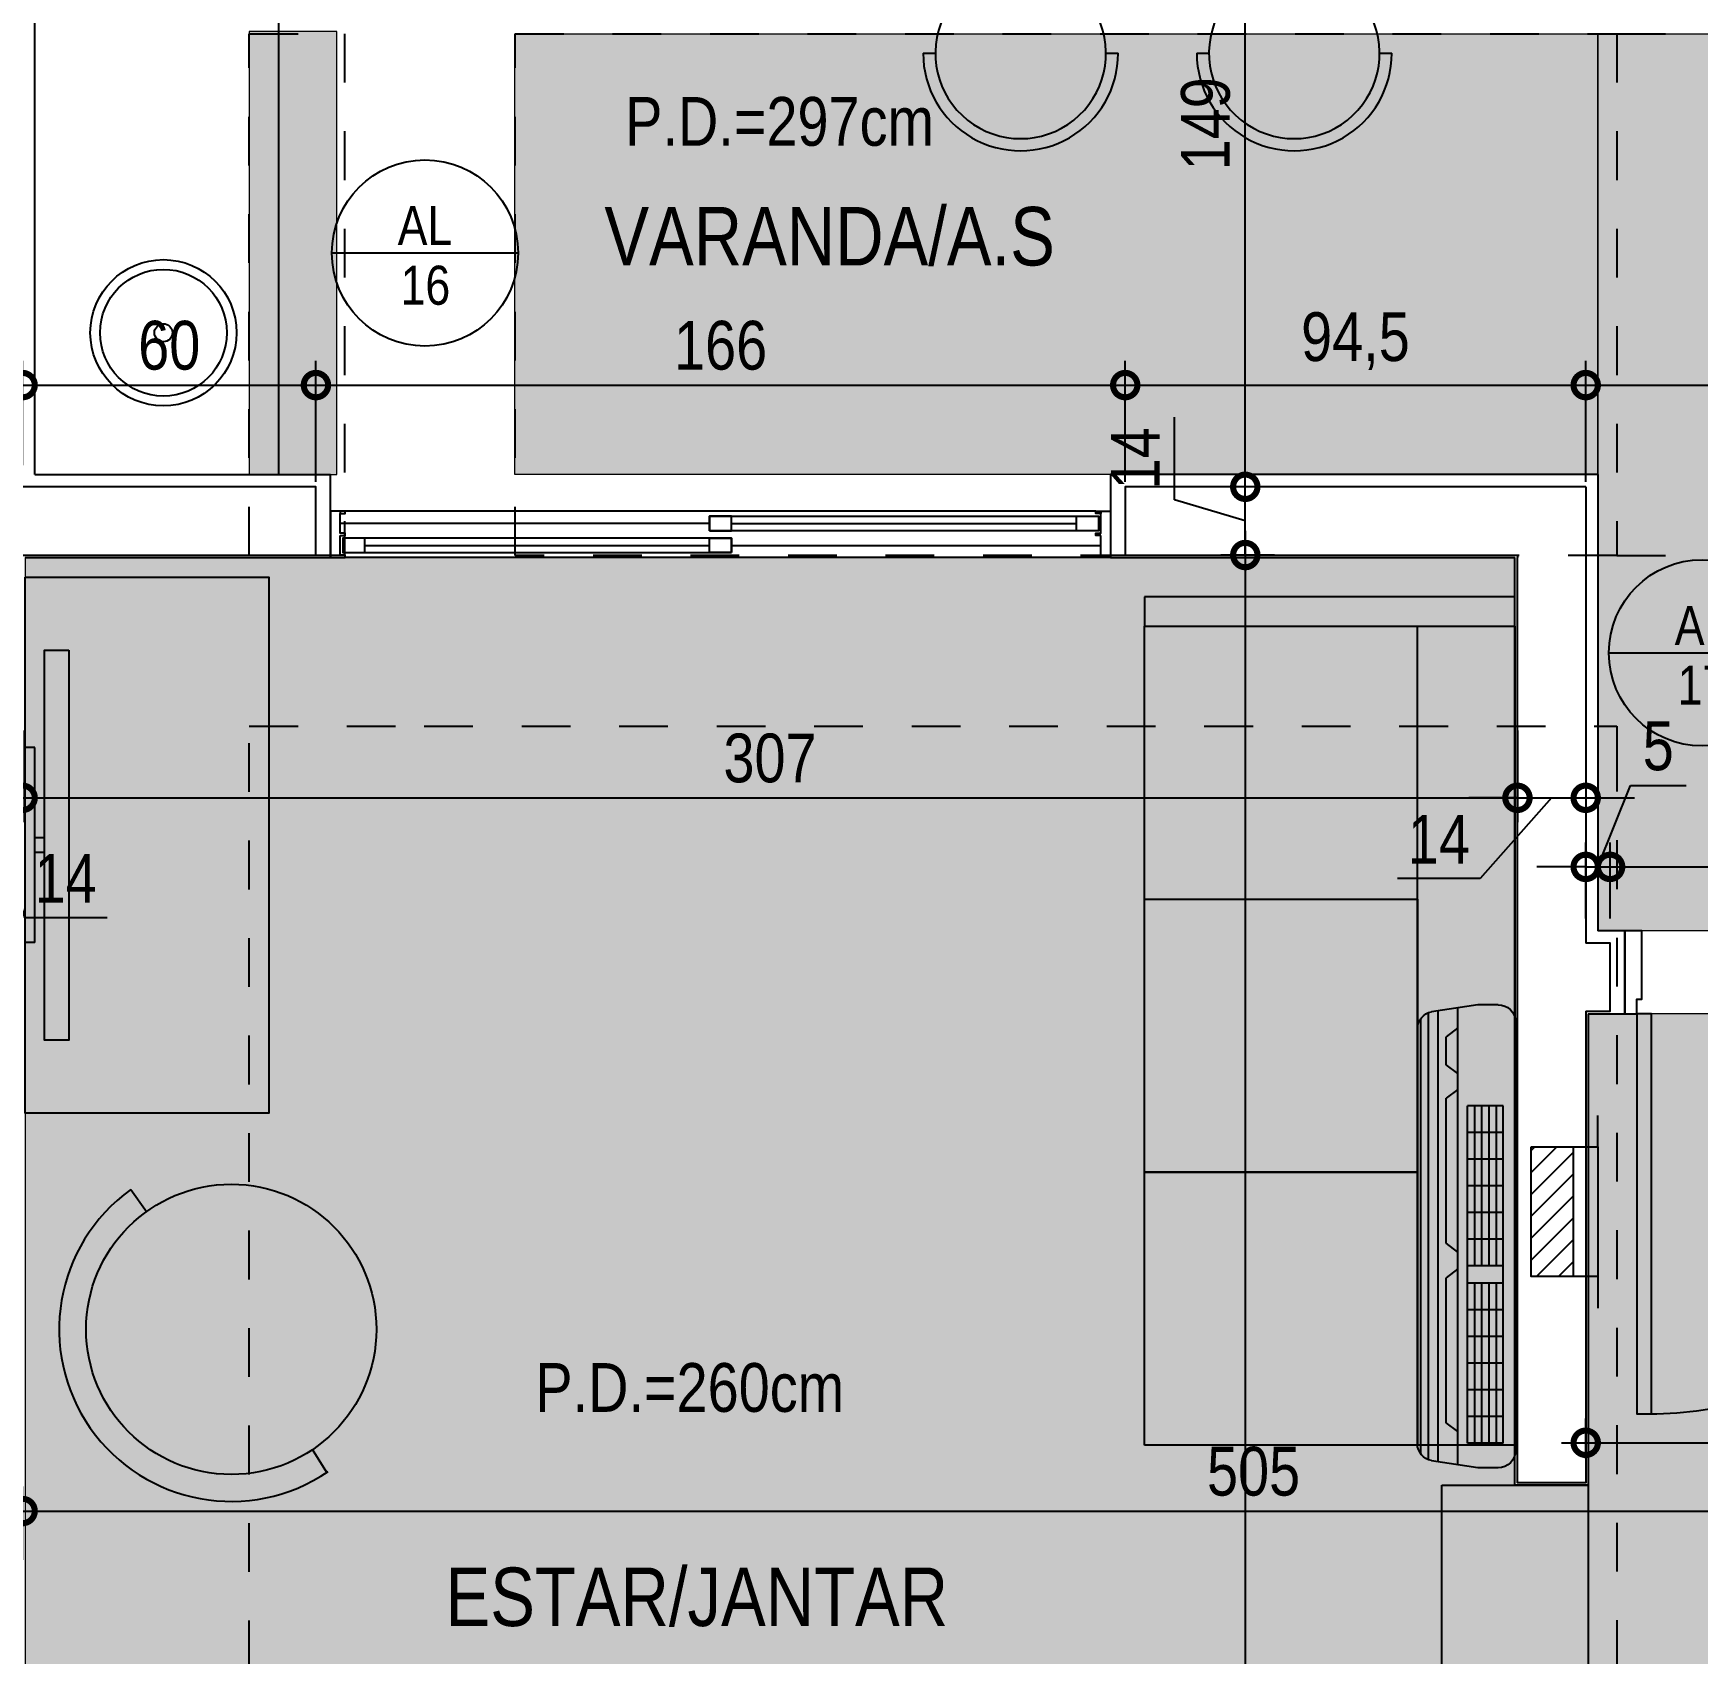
# Model space of a CAD drawing. Header units: metres. Extents: x -41 to 570, y -54 to 184.
# Drawn here: x -30.728 to -27.314, y -1.023 to 2.301 of the extents above; entities that cross this region are included whole.
import ezdxf
from ezdxf.enums import TextEntityAlignment as Align

# ---------------------------------------------------------------- set-up
doc = ezdxf.new("R2010")
doc.units = ezdxf.units.M
doc.linetypes.add('DASHEDX2', pattern=[1.5, 1, -0.5])
doc.linetypes.add('PUC$0$DASHEDX2', pattern=[1.5, 1, -0.5])
for name, color, linetype in [('1', 232, 'DASHEDX2'), ('ARQ-DIM', 2, 'Continuous'), ('ARQ-SIM', 1, 'Continuous'), ('ARQ-TXT', 2, 'Continuous'), ('PUC$0$06-GGBSTELAP-TIPO-BLA$0$GG-TE0001', 1, 'Continuous'), ('PUC$0$06-GGBSTELAP-TIPO-BLA$0$GG-TE0003', 7, 'Continuous'), ('PUC$0$ARQ-ALV ACAB', 4, 'Continuous'), ('PUC$0$ARQ-ALV OSSO', 5, 'Continuous'), ('PUC$0$ARQ-AUX1 @ 1', 1, 'Continuous'), ('PUC$0$ARQ-CAX @ 1', 1, 'Continuous'), ('PUC$0$ARQ-ENCH', 1, 'Continuous'), ('PUC$0$ARQ-HID', 7, 'Continuous'), ('PUC$0$ARQ-MOB', 7, 'Continuous'), ('PUC$0$ARQ-MOB @ 1', 7, 'Continuous'), ('PUC$0$ARQ-PRJ', 7, 'PUC$0$DASHEDX2'), ('PUC$0$MAUROAMARELO', 162, 'Continuous')]:
    doc.layers.add(name, color=color, linetype=linetype)
doc.layers.add('PUC$0$ARQ-FORRO', color=9, linetype='Continuous', lineweight=5)
doc.styles.add('Adesa', font='ARIALN.TTF')
doc.dimstyles.new('ADESA 1-0050', dxfattribs={"dimtxt": 0.1, "dimasz": 0.1, "dimexe": 0.05, "dimexo": 0.05, "dimgap": 0.03, "dimtad": 1, "dimdec": 1, "dimlfac": 100, "dimzin": 12, "dimtxsty": 'Adesa', "dimblk": 'DOTSMALL', "dimcen": 1, "dimdle": 0.05, "dimclrd": 1, "dimclre": 1, "dimclrt": 256, "dimazin": 3, "dimtm": 1e-09, "dimtfac": 1, "dimtdec": 1, "dimtmove": 1, "dimatfit": 0, "dimldrblk": 'DOTSMALL', "dimfxl": 0.8, "dimtvp": 2, "dimtolj": 1, "dimtzin": 0, "dimarcsym": 0})

# ---------------------------------------------------------------- blocks, each defined once
blk = doc.blocks.new('*U3362')
for points in [[(0, 0), (0, 0.8204), (-0.03, 0.8204), (-0.03, 0)], [(0.025, 0), (0, 0), (0, -0.03), (-0.01, -0.03), (-0.01, -0.17), (0.025, -0.17), (0.025, 0)], [(-0.845, 0), (-0.82, 0), (-0.82, -0.03), (-0.81, -0.03), (-0.81, -0.17), (-0.845, -0.17), (-0.845, 0)]]:
    blk.add_lwpolyline(points, close=True)
at = {"layer": 'PUC$0$ARQ-PRJ'}
blk.add_arc((-0.0237, 0.0242), 0.7967, 88.2987, 181.7401, dxfattribs=at)
blk = doc.blocks.new('*U3379')
at = {"color": 0, "linetype": 'ByBlock', "ltscale": 0.5}
for points in [[(0.02, -0.045), (0.03, -0.045), (0.03, -0.05), (0.02, -0.05), (0.02, -0.09), (0.03, -0.09), (0.03, -0.095), (0.02, -0.095), (0.02, -0.09), (0.03, -0.09), (0.03, -0.095), (0, -0.095), (0, 0), (0.03, 0), (0.03, -0.005), (0.02, -0.005), (0.02, -0.045)], [(1.58, -0.045), (1.57, -0.045), (1.57, -0.05), (1.58, -0.05), (1.58, -0.09), (1.57, -0.09), (1.57, -0.095), (1.58, -0.095), (1.58, -0.09), (1.57, -0.09), (1.57, -0.095), (1.6, -0.095), (1.6, 0), (1.57, 0), (1.57, -0.005), (1.58, -0.005), (1.58, -0.045)], [(0.025, -0.01), (0.07, -0.01), (0.07, -0.04), (0.025, -0.04)], [(0.8225, -0.01), (0.7775, -0.01), (0.7775, -0.04), (0.8225, -0.04)], [(0.7775, -0.055), (0.8225, -0.055), (0.8225, -0.085), (0.7775, -0.085)], [(1.575, -0.055), (1.53, -0.055), (1.53, -0.085), (1.575, -0.085)]]:
    blk.add_lwpolyline(points, close=True, dxfattribs=at)
at = {"color": 8, "linetype": 'ByBlock', "ltscale": 0.5}
for points in [[(1.57, 0), (0.03, 0)], [(0.8225, -0.025), (1.58, -0.025)], [(0.7775, -0.07), (0.02, -0.07)], [(1.57, -0.095), (0.03, -0.095)]]:
    blk.add_lwpolyline(points, dxfattribs=at)
at = {"color": 7, "linetype": 'ByBlock', "ltscale": 0.5}
for points in [[(0.8225, -0.01), (0.8225, -0.04), (0.025, -0.04), (0.025, -0.01)], [(0.7775, -0.055), (0.7775, -0.085), (1.575, -0.085), (1.575, -0.055)]]:
    blk.add_lwpolyline(points, close=True, dxfattribs=at)
for points in [[(0.07, -0.025), (0.7775, -0.025)], [(0.8225, -0.07), (1.53, -0.07)]]:
    blk.add_lwpolyline(points, dxfattribs=at)
blk = doc.blocks.new('PUC$0$planta tipo 5 puc')
at = {"layer": 'PUC$0$ARQ-ALV ACAB', "elevation": 0}
for points in [[(-30.8167, 1.975), (-30.8167, 2.8346), (-30.8167, 2.8346), (-30.8167, 3.0245), (-30.4167, 3.0243), (-30.4167, 2.7547), (-30.2132, 2.7548), (-30.2132, 2.5748), (-30.3267, 2.5748)], [(-30.8167, 1.396), (-30.8167, 1.975)], [(-30.8167, 1.975), (-30.8167, 1.975)], [(-34.0229, 1.3958), (-34.0229, 0.46)], [(-34.0229, 1.3958), (-33.0234, 1.3958), (-33.0234, 1.2258), (-33.8529, 1.2258), (-33.8529, 1.2258)], [(-30.8167, 1.396), (-31.4234, 1.3958)], [(-30.7967, 1.2258), (-31.4234, 1.2258), (-31.4234, 1.3958)], [(-34.0029, 0.29), (-34.0029, -0.6772), (-33.8529, -0.6772), (-33.8529, 1.2258)], [(-34.0029, 0.29), (-34.0263, 0.29), (-34.0263, 0.29), (-34.0263, 0.29), (-34.0779, 0.29), (-34.0779, 0.46), (-34.0229, 0.46)]]:
    blk.add_lwpolyline(points, dxfattribs=at)
at = {"layer": 'PUC$0$ARQ-ALV OSSO', "elevation": 0}
for points in [[(-33.9979, 1.3708), (-33.9979, 0.435)], [(-33.9979, 1.3708), (-33.0534, 1.3708), (-33.0534, 1.2308), (-33.8579, 1.2308), (-33.8579, 1.2259)], [(-30.7917, 1.2308), (-31.3934, 1.2308), (-31.3934, 1.3708), (-30.7917, 1.371)], [(-33.9979, 0.295), (-33.9979, -0.6722), (-33.8579, -0.6722), (-33.8579, 1.2258)], [(-33.9979, 0.295), (-34.0263, 0.295), (-34.0479, 0.295), (-34.0479, 0.435), (-33.9979, 0.435)]]:
    blk.add_lwpolyline(points, dxfattribs=at)
at = {"layer": 'PUC$0$ARQ-AUX1 @ 1', "rotation": 180}
blk.add_blockref('*U3379', (-31.4234, 1.2258, 0), dxfattribs=at)
at = {"layer": 'PUC$0$ARQ-CAX @ 1', "xscale": -1, "rotation": 180}
blk.add_blockref('*U3362', (-34.1029, 0.29, 0), dxfattribs=at)
blk = doc.blocks.new('PUC$0$ARQ-LAY-SOF')
at = {"layer": 'PUC$0$ARQ-MOB'}
for points in [[(0.2, 1.74), (0.2, 0.06), (0, 0.06), (0, 1.74)], [(0.76, 1.74), (0.76, 0.06), (0, 0.06), (0, 1.74)], [(0.76, 1.74), (0.76, 1.18), (0.2, 1.18), (0.2, 1.74)], [(0.76, 1.18), (0.76, 0.62), (0.2, 0.62), (0.2, 1.18)], [(0.76, 0), (0.76, 0.06), (0, 0.06), (0, 0)]]:
    blk.add_lwpolyline(points, close=True, dxfattribs=at)
blk = doc.blocks.new('PUC$0$BCO')
at = {"layer": 'PUC$0$ARQ-MOB'}
blk.add_line((-0.1581, 0), (0.1581, 0), dxfattribs=at)
for points in [[(-0.2, -0.075), (-0.175, -0.075)], [(0.175, -0.075), (0.2, -0.075)]]:
    blk.add_lwpolyline(points, dxfattribs=at)
for radius, start, end in [(0.175, 154.6231, 25.3769), (0.2, 180, 0)]:
    blk.add_arc((0, -0.075), radius, start, end, dxfattribs=at)
blk = doc.blocks.new('PUC$0$ARQ_LAY_CAD_RED')
at = {"layer": 'PUC$0$ARQ-MOB'}
for p, q in [((-0.0123, 0.3527), (-0.0104, 0.2975)), ((0, -0.353), (0.0019, -0.2977))]:
    blk.add_line(p, q, dxfattribs=at)
blk.add_circle((0, 0), 0.2977, dxfattribs=at)
blk.add_arc((0, 0), 0.353, 91.9974, 270.5825, dxfattribs=at)
blk = doc.blocks.new('*U3414')
for p, q in [((-0.2, -0.02), (-0.2, 0)), ((0.2, -0.02), (0.2, 0)), ((-0.015, -0.04), (-0.015, -0.02)), ((0.015, -0.04), (0.015, -0.02))]:
    blk.add_line(p, q)
for points in [[(0.2, 0), (-0.2, 0)], [(0.2, -0.02), (-0.2, -0.02)]]:
    blk.add_lwpolyline(points)
blk.add_lwpolyline([(-0.4, -0.09), (0.4, -0.09), (0.4, -0.04), (-0.4, -0.04)], close=True)
blk = doc.blocks.new('PUC$0$layout puc 5')
at = {"layer": 'PUC$0$ARQ-MOB', "elevation": 0}
for points in [[(-8.5262, 3.2624), (-8.8262, 3.2624), (-8.8262, 4.1124), (-8.5262, 4.1124)], [(-5.62, 1.3994), (-6.12, 1.3994), (-6.12, 2.4994), (-5.62, 2.4994)]]:
    blk.add_lwpolyline(points, close=True, dxfattribs=at)
blk.add_lwpolyline([(-5.64, 0.6101), (-5.64, -0.25), (-6.1399, -0.2501), (-6.14, 1.1894)], dxfattribs=at)
at = {"layer": 'PUC$0$ARQ-MOB'}
for radius in [0.15, 0.13, 0.0184]:
    blk.add_circle((-5.9039, 0.8983, 0), radius, dxfattribs=at)
at = {"layer": 'PUC$0$ARQ-MOB', "color": 7, "rotation": 213.6900675259782}
blk.add_blockref('PUC$0$ARQ_LAY_CAD_RED', (-6.043, 2.9426, 0), dxfattribs=at)
at = {"layer": 'PUC$0$ARQ-MOB'}
blk.add_blockref('PUC$0$ARQ-LAY-SOF', (-8.6762, 1.4403, 0), dxfattribs=at)
at = {"layer": 'PUC$0$ARQ-MOB', "rotation": 180}
for p in [(-8.2235, 0.2501, 0), (-7.6622, 0.2501, 0)]:
    blk.add_blockref('PUC$0$BCO', p, dxfattribs=at)
at = {"layer": 'PUC$0$ARQ-MOB @ 1', "xscale": -1, "rotation": 270}
blk.add_blockref('*U3414', (-5.62, 1.9494, 0), dxfattribs=at)
blk = doc.blocks.new('PUC$0$06-GGBSTELAP-TIPO-BLA$0$GG-CP-10-50')
at = {"layer": 'PUC$0$06-GGBSTELAP-TIPO-BLA$0$GG-TE0001'}
h = blk.add_hatch(dxfattribs=at)
h.set_pattern_fill('ANSI31', color=256, scale=0.01, angle=90, style=0)
h.set_pattern_definition([(135, (-15411.20236, 5775.561818), (-0.0224506403, -0.0224506403), [])])
h.paths.add_polyline_path([(0.133, -0.0862), (0.133, 0), (-0.133, 0), (-0.133, -0.0862)])
at = {"layer": 'PUC$0$06-GGBSTELAP-TIPO-BLA$0$GG-TE0003'}
for p, q in [((-0.133, 0.0502), (-0.1977, 0.0502)), ((0.133, 0.0502), (0.1977, 0.0502)), ((-0.133, 0), (0.133, 0))]:
    blk.add_line(p, q, dxfattribs=at)
blk.add_lwpolyline([(-0.133, -0.0862), (-0.133, 0.0502), (0.133, 0.0502), (0.133, -0.0862)], close=True, dxfattribs=at)
blk = doc.blocks.new('PUC$0$06-GGBSTELAP-TIPO-BLA$0$PONTOS AP3')
at = {"layer": 'PUC$0$06-GGBSTELAP-TIPO-BLA$0$GG-TE0003', "rotation": 180}
blk.add_blockref('PUC$0$06-GGBSTELAP-TIPO-BLA$0$GG-CP-10-50', (25.3624, 3.113, 0), dxfattribs=at)
blk = doc.blocks.new('PUC$0$pl forro 5')
at = {"layer": 'PUC$0$ARQ-FORRO'}
h = blk.add_hatch(color=256, dxfattribs=at)
h.dxf.hatch_style = 1
h.paths.add_polyline_path([(1.9738, -0.9358), (5.03, -0.9358), (5.03, 3.85), (0.8912, 3.85), (0.8912, 2.595), (0, 2.595), (0, 0), (1.8238, 0), (1.8238, 0.9672), (1.9738, 0.9672)])
h = blk.add_hatch(color=256, dxfattribs=at)
h.dxf.hatch_style = 1
h.paths.add_polyline_path([(0.7003, -0.4858), (0.7003, -0.17), (1.8037, -0.17), (1.8037, -2.0101), (0.9539, -2.0101), (0.9539, -2.5443), (0.01, -2.5443), (0.01, -0.4858)])
h.paths.add_polyline_path([(4.0251, -2.0101), (1.8037, -2.0101), (1.8037, -1.1058), (4.0251, -1.1058)])
h.paths.add_polyline_path([(4.3903, -2.0147), (4.5701, -2.0147), (4.5701, -1.1058), (4.3903, -1.1058)])
h.paths.add_polyline_path([(0.0609, -1.344), (0.3109, -1.344), (0.3109, -1.644), (0.0609, -1.644)], flags=16)
at = {"layer": 'PUC$0$ARQ-FORRO', "elevation": 0}
for points in [[(1.9738, -0.9358), (5.03, -0.9358), (5.03, 3.85), (0.8912, 3.85), (0.8912, 2.595), (0, 2.595), (0, 0), (1.8238, 0), (1.8238, 0.9672), (1.9738, 0.9672)], [(0.7003, -0.4858), (0.7003, -0.17), (1.8037, -0.17), (1.8037, -2.0101), (0.9539, -2.0101), (0.9539, -2.5443), (0.01, -2.5443), (0.01, -0.4858)], [(4.0251, -2.0101), (1.8037, -2.0101), (1.8037, -1.1058), (4.0251, -1.1058)], [(4.3903, -2.0147), (4.5701, -2.0147), (4.5701, -1.1058), (4.3903, -1.1058)]]:
    blk.add_lwpolyline(points, close=True, dxfattribs=at)
blk = doc.blocks.new('PUC$0$Q2')
at = {"layer": 'PUC$0$MAUROAMARELO'}
for p, q in [((244.1601, -387.1183), (243.2432, -387.1183)), ((244.1482, -387.1027), (243.2551, -387.1027)), ((244.127, -387.0957), (243.2763, -387.0957)), ((243.2266, -387.22), (243.2413, -387.125)), ((244.1641, -387.1387), (243.239, -387.1387)), ((243.274, -387.1785), (243.2923, -387.1547)), ((243.3497, -387.1547), (243.2923, -387.1547)), ((243.368, -387.1785), (243.3497, -387.1547)), ((243.4003, -387.1785), (243.4186, -387.1547)), ((243.7159, -387.1547), (243.4186, -387.1547)), ((243.7342, -387.1785), (243.7159, -387.1547)), ((243.7684, -387.1785), (243.7867, -387.1547)), ((244.0841, -387.1547), (243.7867, -387.1547)), ((244.1024, -387.1785), (244.0841, -387.1547)), ((244.1766, -387.22), (244.162, -387.125)), ((244.1703, -387.1785), (243.2323, -387.1785)), ((243.2266, -387.2614), (243.2266, -387.22)), ((243.798, -387.1987), (243.4341, -387.1987)), ((243.4341, -387.2718), (243.4341, -387.1987)), ((243.5968, -387.2135), (243.4341, -387.2135)), ((243.4888, -387.2718), (243.4888, -387.1987)), ((243.5435, -387.2718), (243.5435, -387.1987)), ((243.6599, -387.2135), (243.5968, -387.2135)), ((243.5983, -387.2718), (243.5983, -387.1987)), ((243.653, -387.2718), (243.653, -387.1987)), ((243.723, -387.2135), (243.6599, -387.2135)), ((243.7077, -387.2718), (243.7077, -387.1987)), ((243.7624, -387.2135), (243.723, -387.2135)), ((243.7624, -387.2718), (243.7624, -387.1987)), ((243.798, -387.2718), (243.798, -387.1987)), ((244.1264, -387.1987), (243.798, -387.1987)), ((243.906, -387.2135), (243.798, -387.2135)), ((243.8527, -387.2718), (243.8527, -387.1987)), ((243.9691, -387.2135), (243.906, -387.2135)), ((243.9074, -387.2718), (243.9074, -387.1987)), ((243.9622, -387.2718), (243.9622, -387.1987)), ((244.0322, -387.2135), (243.9691, -387.2135)), ((244.0169, -387.2718), (244.0169, -387.1987)), ((244.1264, -387.2135), (244.0322, -387.2135)), ((244.0716, -387.2718), (244.0716, -387.1987)), ((244.1264, -387.2718), (244.1264, -387.1987)), ((244.1766, -387.2614), (244.1766, -387.22)), ((243.5968, -387.2283), (243.4341, -387.2283)), ((243.5968, -387.2431), (243.4341, -387.2431)), ((243.5968, -387.2578), (243.4341, -387.2578)), ((243.6599, -387.2283), (243.5968, -387.2283)), ((243.6599, -387.2431), (243.5968, -387.2431)), ((243.6599, -387.2578), (243.5968, -387.2578)), ((243.723, -387.2283), (243.6599, -387.2283)), ((243.723, -387.2431), (243.6599, -387.2431)), ((243.723, -387.2578), (243.6599, -387.2578)), ((243.7624, -387.2283), (243.723, -387.2283)), ((243.7624, -387.2431), (243.723, -387.2431)), ((243.7624, -387.2578), (243.723, -387.2578)), ((243.906, -387.2283), (243.798, -387.2283)), ((243.906, -387.2431), (243.798, -387.2431)), ((243.906, -387.2578), (243.798, -387.2578)), ((243.9691, -387.2283), (243.906, -387.2283)), ((243.9691, -387.2431), (243.906, -387.2431)), ((243.9691, -387.2578), (243.906, -387.2578)), ((244.0322, -387.2283), (243.9691, -387.2283)), ((244.0322, -387.2431), (243.9691, -387.2431)), ((244.0322, -387.2578), (243.9691, -387.2578)), ((244.1264, -387.2283), (244.0322, -387.2283)), ((244.1264, -387.2431), (244.0322, -387.2431)), ((244.1264, -387.2578), (244.0322, -387.2578)), ((243.798, -387.2718), (243.4341, -387.2718)), ((244.1264, -387.2718), (243.798, -387.2718)), ((244.1411, -387.2969), (243.2621, -387.2969))]:
    blk.add_line(p, q, dxfattribs=at)
for centre, start, end in [((243.2763, -387.1312), 90, 170), ((244.127, -387.1312), 10, 90), ((243.2621, -387.2614), 180, 270), ((244.1411, -387.2614), 270, 0)]:
    blk.add_arc(centre, 0.0355, start, end, dxfattribs=at)
blk = doc.blocks.new('PUC$0$A$C4d0191d3')
at = {"layer": 'PUC$0$MAUROAMARELO', "xscale": -1, "rotation": 270}
blk.add_blockref('PUC$0$Q2', (389.2598, -240.7009), dxfattribs=at)
blk = doc.blocks.new('PUC')
at = {"rotation": 270}
blk.add_blockref('PUC$0$06-GGBSTELAP-TIPO-BLA$0$PONTOS AP3', (24.4562, 25.4788, 0), dxfattribs=at)
at = {"layer": 'PUC$0$ARQ-ENCH'}
blk.add_blockref('PUC$0$A$C4d0191d3', (25.725, -2.8342, 0), dxfattribs=at)
at = {"layer": 'PUC$0$ARQ-FORRO'}
blk.add_blockref('PUC$0$pl forro 5', (25.715, -0.2899, 0), dxfattribs=at)
at = {"layer": 'PUC$0$ARQ-HID', "xscale": -1, "rotation": 180}
blk.add_blockref('PUC$0$planta tipo 5 puc', (61.5417, 0.0001, 0), dxfattribs=at)
at = {"layer": 'PUC$0$ARQ-MOB', "color": 6}
blk.add_blockref('PUC$0$layout puc 5', (36.365, -2.5851, 0), dxfattribs=at)
blk = doc.blocks.new('TIPO COTA$0$Chamada_planta')
at = {"layer": 'ARQ-SIM'}
blk.add_line((-1.273, 0), (1.273, 0), dxfattribs=at)
blk.add_circle((0, 0), 1.273, dxfattribs=at)
at = {"layer": 'ARQ-SIM', "color": 2, "style": 'Adesa'}
for tag, p in [('NUMERO', (0, 0.234)), ('C.D.', (0, -0.272))]:
    blk.add_attdef(tag, text='', height=0.5, dxfattribs=at).set_placement(p, align=Align.MIDDLE_CENTER)
blk = doc.blocks.new('_DotSmall')
at = {"color": 0, "linetype": 'ByBlock', "const_width": 0.5}
blk.add_lwpolyline([(-0.0625, 0, 1), (0.0625, 0, 1)], format="xyb", close=True, dxfattribs=at)
blk = doc.blocks.new('*D1453')
at = {"layer": 'ARQ-DIM', "color": 1, "lineweight": -2, "transparency": 16777216}
for p, q in [((-30.75, 1.415), (-30.75, 1.6294)), ((-30.1483, 1.3807), (-30.1483, 1.6294)), ((-30.8, 1.5794), (-30.0983, 1.5794))]:
    blk.add_line(p, q, dxfattribs=at)
at = {"layer": 'Defpoints', "color": 0, "transparency": 16777216}
for p in [(-30.1483, 1.5794), (-30.75, 1.365, 0), (-30.1483, 1.3307, 0)]:
    blk.add_point(p, dxfattribs=at)
at = {"layer": 'ARQ-DIM', "color": 1, "lineweight": -2, "transparency": 16777216, "xscale": 0.1, "yscale": 0.1, "zscale": 0.1, "rotation": 180}
blk.add_blockref('_DotSmall', (-30.75, 1.5794), dxfattribs=at)
at = {"layer": 'ARQ-DIM', "color": 1, "lineweight": -2, "transparency": 16777216, "xscale": 0.1, "yscale": 0.1, "zscale": 0.1}
blk.add_blockref('_DotSmall', (-30.1483, 1.5794), dxfattribs=at)
at = {"layer": 'ARQ-DIM', "transparency": 16777216, "insert": (-30.4492, 1.6605), "char_height": 0.1, "attachment_point": 5, "style": 'Adesa'}
blk.add_mtext('\\A1;60', dxfattribs=at)
blk = doc.blocks.new('*D1454')
at = {"layer": 'ARQ-DIM', "color": 1, "lineweight": -2, "transparency": 16777216}
for p, q in [((-30.1483, 1.3807), (-30.1483, 1.6294)), ((-28.4883, 1.3807), (-28.4883, 1.6294)), ((-30.1983, 1.5794), (-28.4383, 1.5794))]:
    blk.add_line(p, q, dxfattribs=at)
at = {"layer": 'Defpoints', "color": 0, "transparency": 16777216}
for p in [(-28.4883, 1.5794), (-30.1483, 1.3307, 0), (-28.4883, 1.3307, 0)]:
    blk.add_point(p, dxfattribs=at)
at = {"layer": 'ARQ-DIM', "color": 1, "lineweight": -2, "transparency": 16777216, "xscale": 0.1, "yscale": 0.1, "zscale": 0.1, "rotation": 180}
blk.add_blockref('_DotSmall', (-30.1483, 1.5794), dxfattribs=at)
at = {"layer": 'ARQ-DIM', "color": 1, "lineweight": -2, "transparency": 16777216, "xscale": 0.1, "yscale": 0.1, "zscale": 0.1}
blk.add_blockref('_DotSmall', (-28.4883, 1.5794), dxfattribs=at)
at = {"layer": 'ARQ-DIM', "transparency": 16777216, "insert": (-29.3183, 1.6605), "char_height": 0.1, "attachment_point": 5, "style": 'Adesa'}
blk.add_mtext('\\A1;166', dxfattribs=at)
blk = doc.blocks.new('*D1455')
at = {"layer": 'ARQ-DIM', "color": 1, "lineweight": -2, "transparency": 16777216}
for p, q in [((-28.4883, 1.3807), (-28.4883, 1.6294)), ((-27.5437, 1.3807), (-27.5437, 1.6294)), ((-28.5383, 1.5794), (-27.4937, 1.5794))]:
    blk.add_line(p, q, dxfattribs=at)
at = {"layer": 'Defpoints', "color": 0, "transparency": 16777216}
for p in [(-27.5437, 1.5794), (-28.4883, 1.3307, 0), (-27.5437, 1.3307, 0)]:
    blk.add_point(p, dxfattribs=at)
at = {"layer": 'ARQ-DIM', "color": 1, "lineweight": -2, "transparency": 16777216, "xscale": 0.1, "yscale": 0.1, "zscale": 0.1, "rotation": 180}
blk.add_blockref('_DotSmall', (-28.4883, 1.5794), dxfattribs=at)
at = {"layer": 'ARQ-DIM', "color": 1, "lineweight": -2, "transparency": 16777216, "xscale": 0.1, "yscale": 0.1, "zscale": 0.1}
blk.add_blockref('_DotSmall', (-27.5437, 1.5794), dxfattribs=at)
at = {"layer": 'ARQ-DIM', "transparency": 16777216, "insert": (-28.016, 1.6695), "char_height": 0.1, "attachment_point": 5, "style": 'Adesa'}
blk.add_mtext('\\A1;94,5', dxfattribs=at)
blk = doc.blocks.new('*D1456')
at = {"layer": 'ARQ-DIM', "color": 1, "lineweight": -2, "transparency": 16777216}
for p, q in [((-27.5437, 1.3807), (-27.5437, 1.6294)), ((-25.7, 1.415), (-25.7, 1.6294)), ((-27.5937, 1.5794), (-25.65, 1.5794))]:
    blk.add_line(p, q, dxfattribs=at)
at = {"layer": 'Defpoints', "color": 0, "transparency": 16777216}
for p in [(-25.7, 1.5794), (-25.7, 1.365, 0), (-27.5437, 1.3307, 0)]:
    blk.add_point(p, dxfattribs=at)
at = {"layer": 'ARQ-DIM', "color": 1, "lineweight": -2, "transparency": 16777216, "xscale": 0.1, "yscale": 0.1, "zscale": 0.1, "rotation": 180}
blk.add_blockref('_DotSmall', (-27.5437, 1.5794), dxfattribs=at)
at = {"layer": 'ARQ-DIM', "color": 1, "lineweight": -2, "transparency": 16777216, "xscale": 0.1, "yscale": 0.1, "zscale": 0.1}
blk.add_blockref('_DotSmall', (-25.7, 1.5794), dxfattribs=at)
at = {"layer": 'ARQ-DIM', "transparency": 16777216, "insert": (-26.6219, 1.6605), "char_height": 0.1, "attachment_point": 5, "style": 'Adesa'}
blk.add_mtext('\\A1;184', dxfattribs=at)
blk = doc.blocks.new('*D1457')
at = {"layer": 'ARQ-DIM', "color": 1, "lineweight": -2, "transparency": 16777216}
for p, q in [((-27.5187, 0.5911), (-27.4521, 0.7578)), ((-27.4521, 0.7578), (-27.3378, 0.7578)), ((-27.5437, 0.485), (-27.5437, 0.6411)), ((-27.4937, 0.485), (-27.4937, 0.6411)), ((-27.5437, 0.5911), (-27.6437, 0.5911)), ((-27.5437, 0.5911), (-27.4937, 0.5911)), ((-27.5437, 0.5911), (-27.4937, 0.5911)), ((-27.4937, 0.5911), (-27.3937, 0.5911))]:
    blk.add_line(p, q, dxfattribs=at)
at = {"layer": 'Defpoints', "color": 0, "transparency": 16777216}
for p in [(-27.4937, 0.5911), (-27.5437, 0.435), (-27.4937, 0.435, 0)]:
    blk.add_point(p, dxfattribs=at)
at = {"layer": 'ARQ-DIM', "color": 1, "lineweight": -2, "transparency": 16777216, "xscale": 0.1, "yscale": 0.1, "zscale": 0.1}
blk.add_blockref('_DotSmall', (-27.5437, 0.5911), dxfattribs=at)
at = {"layer": 'ARQ-DIM', "color": 1, "lineweight": -2, "transparency": 16777216, "xscale": 0.1, "yscale": 0.1, "zscale": 0.1, "rotation": 180}
blk.add_blockref('_DotSmall', (-27.4937, 0.5911), dxfattribs=at)
at = {"layer": 'ARQ-DIM', "transparency": 16777216, "insert": (-27.3949, 0.8387), "char_height": 0.1, "attachment_point": 5, "style": 'Adesa'}
blk.add_mtext('\\A1;5', dxfattribs=at)
blk = doc.blocks.new('*D1458')
at = {"layer": 'ARQ-DIM', "color": 1, "lineweight": -2, "transparency": 16777216}
for p, q in [((-27.4937, 0.485), (-27.4937, 0.6411)), ((-26.5637, 0.485), (-26.5637, 0.6411)), ((-27.5437, 0.5911), (-26.5137, 0.5911))]:
    blk.add_line(p, q, dxfattribs=at)
at = {"layer": 'Defpoints', "color": 0, "transparency": 16777216}
for p in [(-26.5637, 0.5911), (-27.4937, 0.435, 0), (-26.5637, 0.435, 0)]:
    blk.add_point(p, dxfattribs=at)
at = {"layer": 'ARQ-DIM', "color": 1, "lineweight": -2, "transparency": 16777216, "xscale": 0.1, "yscale": 0.1, "zscale": 0.1, "rotation": 180}
blk.add_blockref('_DotSmall', (-27.4937, 0.5911), dxfattribs=at)
at = {"layer": 'ARQ-DIM', "color": 1, "lineweight": -2, "transparency": 16777216, "xscale": 0.1, "yscale": 0.1, "zscale": 0.1}
blk.add_blockref('_DotSmall', (-26.5637, 0.5911), dxfattribs=at)
at = {"layer": 'ARQ-DIM', "transparency": 16777216, "insert": (-27.2302, 0.6722), "char_height": 0.1, "attachment_point": 5, "style": 'Adesa'}
blk.add_mtext('\\A1;93', dxfattribs=at)
blk = doc.blocks.new('*D1461')
at = {"layer": 'ARQ-DIM', "color": 1, "lineweight": -2, "transparency": 16777216}
for p, q in [((-31.7415, -0.8301), (-31.7415, -0.6802)), ((-30.75, -0.8301), (-30.75, -0.6802)), ((-31.7915, -0.7302), (-30.7, -0.7302))]:
    blk.add_line(p, q, dxfattribs=at)
at = {"layer": 'Defpoints', "color": 0, "transparency": 16777216}
for p in [(-30.75, -0.7302), (-31.7415, -0.8801, 0), (-30.75, -0.8801, 0)]:
    blk.add_point(p, dxfattribs=at)
at = {"layer": 'ARQ-DIM', "color": 1, "lineweight": -2, "transparency": 16777216, "xscale": 0.1, "yscale": 0.1, "zscale": 0.1, "rotation": 180}
blk.add_blockref('_DotSmall', (-31.7415, -0.7302), dxfattribs=at)
at = {"layer": 'ARQ-DIM', "color": 1, "lineweight": -2, "transparency": 16777216, "xscale": 0.1, "yscale": 0.1, "zscale": 0.1}
blk.add_blockref('_DotSmall', (-30.75, -0.7302), dxfattribs=at)
at = {"layer": 'ARQ-DIM', "transparency": 16777216, "insert": (-31.2458, -0.6492), "char_height": 0.1, "attachment_point": 5, "style": 'Adesa'}
blk.add_mtext('\\A1;99', dxfattribs=at)
blk = doc.blocks.new('*D1478')
at = {"layer": 'ARQ-DIM', "color": 1, "lineweight": -2, "transparency": 16777216}
for p, q in [((-30.89, 0.8706), (-30.89, 0.6828)), ((-30.75, 0.8706), (-30.75, 0.6828)), ((-30.89, 0.7328), (-30.99, 0.7328)), ((-30.89, 0.7328), (-30.75, 0.7328)), ((-30.89, 0.7328), (-30.75, 0.7328)), ((-30.82, 0.7328), (-30.7463, 0.4872)), ((-30.75, 0.7328), (-30.65, 0.7328)), ((-30.7463, 0.4872), (-30.5768, 0.4872))]:
    blk.add_line(p, q, dxfattribs=at)
at = {"layer": 'Defpoints', "color": 0, "transparency": 16777216}
for p in [(-30.89, 0.9206, 0), (-30.75, 0.9206), (-30.75, 0.7328)]:
    blk.add_point(p, dxfattribs=at)
at = {"layer": 'ARQ-DIM', "color": 1, "lineweight": -2, "transparency": 16777216, "xscale": 0.1, "yscale": 0.1, "zscale": 0.1}
blk.add_blockref('_DotSmall', (-30.89, 0.7328), dxfattribs=at)
at = {"layer": 'ARQ-DIM', "color": 1, "lineweight": -2, "transparency": 16777216, "xscale": 0.1, "yscale": 0.1, "zscale": 0.1, "rotation": 180}
blk.add_blockref('_DotSmall', (-30.75, 0.7328), dxfattribs=at)
at = {"layer": 'ARQ-DIM', "transparency": 16777216, "insert": (-30.6616, 0.5674), "char_height": 0.1, "attachment_point": 5, "style": 'Adesa'}
blk.add_mtext('\\A1;14', dxfattribs=at)
blk = doc.blocks.new('*D1479')
at = {"layer": 'ARQ-DIM', "color": 1, "lineweight": -2, "transparency": 16777216}
for p, q in [((-30.75, 0.8706), (-30.75, 0.6828)), ((-27.6837, 0.8706), (-27.6837, 0.6828)), ((-30.8, 0.7328), (-27.6337, 0.7328))]:
    blk.add_line(p, q, dxfattribs=at)
at = {"layer": 'Defpoints', "color": 0, "transparency": 16777216}
for p in [(-30.75, 0.9206), (-27.6837, 0.9206, 0), (-27.6837, 0.7328)]:
    blk.add_point(p, dxfattribs=at)
at = {"layer": 'ARQ-DIM', "color": 1, "lineweight": -2, "transparency": 16777216, "xscale": 0.1, "yscale": 0.1, "zscale": 0.1, "rotation": 180}
blk.add_blockref('_DotSmall', (-30.75, 0.7328), dxfattribs=at)
at = {"layer": 'ARQ-DIM', "color": 1, "lineweight": -2, "transparency": 16777216, "xscale": 0.1, "yscale": 0.1, "zscale": 0.1}
blk.add_blockref('_DotSmall', (-27.6837, 0.7328), dxfattribs=at)
at = {"layer": 'ARQ-DIM', "transparency": 16777216, "insert": (-29.2169, 0.8139), "char_height": 0.1, "attachment_point": 5, "style": 'Adesa'}
blk.add_mtext('\\A1;307', dxfattribs=at)
blk = doc.blocks.new('*D1480')
at = {"layer": 'ARQ-DIM', "color": 1, "lineweight": -2, "transparency": 16777216}
for p, q in [((-27.6837, 0.8706), (-27.6837, 0.6828)), ((-27.5437, 0.8706), (-27.5437, 0.6828)), ((-27.6837, 0.7328), (-27.7837, 0.7328)), ((-27.6137, 0.7328), (-27.7602, 0.5674)), ((-27.6837, 0.7328), (-27.5437, 0.7328)), ((-27.6837, 0.7328), (-27.5437, 0.7328)), ((-27.5437, 0.7328), (-27.4437, 0.7328)), ((-27.7602, 0.5674), (-27.9297, 0.5674))]:
    blk.add_line(p, q, dxfattribs=at)
at = {"layer": 'Defpoints', "color": 0, "transparency": 16777216}
for p in [(-27.6837, 0.9206), (-27.5437, 0.9206), (-27.5437, 0.7328)]:
    blk.add_point(p, dxfattribs=at)
at = {"layer": 'ARQ-DIM', "color": 1, "lineweight": -2, "transparency": 16777216, "xscale": 0.1, "yscale": 0.1, "zscale": 0.1}
blk.add_blockref('_DotSmall', (-27.6837, 0.7328), dxfattribs=at)
at = {"layer": 'ARQ-DIM', "color": 1, "lineweight": -2, "transparency": 16777216, "xscale": 0.1, "yscale": 0.1, "zscale": 0.1, "rotation": 180}
blk.add_blockref('_DotSmall', (-27.5437, 0.7328), dxfattribs=at)
at = {"layer": 'ARQ-DIM', "transparency": 16777216, "insert": (-27.8449, 0.6476), "char_height": 0.1, "attachment_point": 5, "style": 'Adesa'}
blk.add_mtext('\\A1;14', dxfattribs=at)
blk = doc.blocks.new('*D1489')
at = {"layer": 'ARQ-DIM', "color": 1, "lineweight": -2, "transparency": 16777216}
for p, q in [((-27.5437, -0.6223), (-27.5437, -0.5402)), ((-25.7, -0.6222), (-25.7, -0.5402)), ((-27.5937, -0.5902), (-25.65, -0.5902))]:
    blk.add_line(p, q, dxfattribs=at)
at = {"layer": 'Defpoints', "color": 0, "transparency": 16777216}
for p in [(-25.7, -0.5902), (-27.5437, -0.6723, 0), (-25.7, -0.6722, 0)]:
    blk.add_point(p, dxfattribs=at)
at = {"layer": 'ARQ-DIM', "color": 1, "lineweight": -2, "transparency": 16777216, "xscale": 0.1, "yscale": 0.1, "zscale": 0.1, "rotation": 180}
blk.add_blockref('_DotSmall', (-27.5437, -0.5902), dxfattribs=at)
at = {"layer": 'ARQ-DIM', "color": 1, "lineweight": -2, "transparency": 16777216, "xscale": 0.1, "yscale": 0.1, "zscale": 0.1}
blk.add_blockref('_DotSmall', (-25.7, -0.5902), dxfattribs=at)
at = {"layer": 'ARQ-DIM', "transparency": 16777216, "insert": (-26.6219, -0.5091), "char_height": 0.1, "attachment_point": 5, "style": 'Adesa'}
blk.add_mtext('\\A1;184', dxfattribs=at)
blk = doc.blocks.new('*D1366')
at = {"layer": 'ARQ-DIM', "color": 1, "lineweight": -2, "transparency": 16777216}
for p, q in [((-28.242, 1.2808), (-28.242, -3.6155)), ((-28.1818, 1.2308), (-28.292, 1.2308)), ((-28.1818, -3.5655), (-28.292, -3.5655))]:
    blk.add_line(p, q, dxfattribs=at)
at = {"layer": 'Defpoints', "color": 0, "transparency": 16777216}
for p in [(-28.1318, 1.2308), (-28.242, -3.5655), (-28.1318, -3.5655, 0)]:
    blk.add_point(p, dxfattribs=at)
at = {"layer": 'ARQ-DIM', "color": 1, "lineweight": -2, "transparency": 16777216, "xscale": 0.1, "yscale": 0.1, "zscale": 0.1}
for p, rotation in [((-28.242, 1.2308), 90), ((-28.242, -3.5655), 270)]:
    blk.add_blockref('_DotSmall', p, dxfattribs=dict(at, rotation=rotation))
at = {"layer": 'ARQ-DIM', "transparency": 16777216, "insert": (-28.3231, -1.1674), "char_height": 0.1, "attachment_point": 5, "rotation": 90, "style": 'Adesa'}
blk.add_mtext('\\A1;480', dxfattribs=at)
blk = doc.blocks.new('*D1367')
at = {"layer": 'ARQ-DIM', "color": 1, "lineweight": -2, "transparency": 16777216}
for p, q in [((-28.3872, 1.3443), (-28.3872, 1.5138)), ((-28.242, 1.3708), (-28.242, 1.4708)), ((-28.1818, 1.3708), (-28.292, 1.3708)), ((-28.242, 1.2308), (-28.242, 1.3708)), ((-28.242, 1.2308), (-28.242, 1.3708)), ((-28.242, 1.3008), (-28.3872, 1.3443)), ((-28.1818, 1.2308), (-28.292, 1.2308)), ((-28.242, 1.2308), (-28.242, 1.1308))]:
    blk.add_line(p, q, dxfattribs=at)
at = {"layer": 'Defpoints', "color": 0, "transparency": 16777216}
for p in [(-28.242, 1.3708), (-28.1318, 1.3708, 0), (-28.1318, 1.2308, 0)]:
    blk.add_point(p, dxfattribs=at)
at = {"layer": 'ARQ-DIM', "color": 1, "lineweight": -2, "transparency": 16777216, "xscale": 0.1, "yscale": 0.1, "zscale": 0.1}
for p, rotation in [((-28.242, 1.3708), 270), ((-28.242, 1.2308), 90)]:
    blk.add_blockref('_DotSmall', p, dxfattribs=dict(at, rotation=rotation))
at = {"layer": 'ARQ-DIM', "transparency": 16777216, "insert": (-28.4674, 1.4291), "char_height": 0.1, "attachment_point": 5, "rotation": 90, "style": 'Adesa'}
blk.add_mtext('\\A1;14', dxfattribs=at)
blk = doc.blocks.new('*D1368')
at = {"layer": 'ARQ-DIM', "color": 1, "lineweight": -2, "transparency": 16777216}
for p, q in [((-28.242, 1.3208), (-28.242, 2.91)), ((-28.1818, 2.86), (-28.292, 2.86)), ((-28.1818, 1.3708), (-28.292, 1.3708))]:
    blk.add_line(p, q, dxfattribs=at)
at = {"layer": 'Defpoints', "color": 0, "transparency": 16777216}
for p in [(-28.242, 2.86), (-28.1318, 2.86, 0), (-28.1318, 1.3708)]:
    blk.add_point(p, dxfattribs=at)
at = {"layer": 'ARQ-DIM', "color": 1, "lineweight": -2, "transparency": 16777216, "xscale": 0.1, "yscale": 0.1, "zscale": 0.1}
for p, rotation in [((-28.242, 2.86), 90), ((-28.242, 1.3708), 270)]:
    blk.add_blockref('_DotSmall', p, dxfattribs=dict(at, rotation=rotation))
at = {"layer": 'ARQ-DIM', "transparency": 16777216, "insert": (-28.3231, 2.1154), "char_height": 0.1, "attachment_point": 5, "rotation": 90, "style": 'Adesa'}
blk.add_mtext('\\A1;149', dxfattribs=at)
blk = doc.blocks.new('*D1736')
at = {"layer": 'ARQ-DIM', "color": 1, "lineweight": -2, "transparency": 16777216}
for p, q in [((-30.75, -0.8301), (-30.75, -0.6802)), ((-25.7, -0.8301), (-25.7, -0.6802)), ((-30.8, -0.7302), (-25.65, -0.7302))]:
    blk.add_line(p, q, dxfattribs=at)
at = {"layer": 'Defpoints', "color": 0, "transparency": 16777216}
for p in [(-25.7, -0.7302), (-30.75, -0.8801, 0), (-25.7, -0.8801, 0)]:
    blk.add_point(p, dxfattribs=at)
at = {"layer": 'ARQ-DIM', "color": 1, "lineweight": -2, "transparency": 16777216, "xscale": 0.1, "yscale": 0.1, "zscale": 0.1, "rotation": 180}
blk.add_blockref('_DotSmall', (-30.75, -0.7302), dxfattribs=at)
at = {"layer": 'ARQ-DIM', "color": 1, "lineweight": -2, "transparency": 16777216, "xscale": 0.1, "yscale": 0.1, "zscale": 0.1}
blk.add_blockref('_DotSmall', (-25.7, -0.7302), dxfattribs=at)
at = {"layer": 'ARQ-DIM', "transparency": 16777216, "insert": (-28.225, -0.6492), "char_height": 0.1, "attachment_point": 5, "style": 'Adesa'}
blk.add_mtext('\\A1;505', dxfattribs=at)
blk = doc.blocks.new('est-lo-08-6sa-r00')
at = {"layer": '1'}
for p, q in [((-2624.567676, -846.174246), (-2592.267997, -832.69349)), ((-2583.354346, -944.920734), (-2573.202913, -940.683871))]:
    blk.add_line(p, q, dxfattribs=at)
for points in [[(-2833.134328, -933.222671), (-2624.567676, -846.174246)], [(-2624.567676, -846.174246), (-2583.354383, -944.920645)], [(-2791.920959, -1031.969252), (-2833.134328, -933.222671)], [(-2583.354346, -944.920734), (-2791.920998, -1031.969159)], [(-2883.43139, -954.214907), (-2865.434005, -946.703426)], [(-2865.434005, -946.703426), (-2824.220684, -1045.449916)], [(-2842.21807, -1052.961397), (-2883.43139, -954.214907)], [(-2795.625415, -1071.441327), (-2569.873594, -977.220413)], [(-2569.873594, -977.220413), (-2568.554267, -980.381524)], [(-2568.554267, -980.381524), (-2463.405658, -1232.315932)], [(-2824.220684, -1045.449916), (-2842.21807, -1052.961397)], [(-2828.737305, -1085.261072), (-2795.625415, -1071.441327)], [(-2684.879119, -1429.943052), (-2828.737305, -1085.261072)]]:
    blk.add_lwpolyline(points, dxfattribs=at)

msp = doc.modelspace()

# ---------------------------------------------------------------- block references
at = {"rotation": 180}
msp.add_blockref('PUC', (0, 0), dxfattribs=at)
at = {"linetype": 'Continuous', "xscale": 0.01, "yscale": 0.01, "zscale": 0.01, "rotation": 337.346050855639}
msp.add_blockref('est-lo-08-6sa-r00', (0, 0), dxfattribs=at)
at = {"layer": 'ARQ-SIM'}
ref = msp.add_blockref('TIPO COTA$0$Chamada_planta', (-29.9246, 1.8504), dxfattribs=dict(at, xscale=0.15, yscale=0.15, zscale=0.15))
ref.add_attrib('NUMERO', 'AL', dxfattribs={"color": 2, "height": 0.08, "style": 'Adesa'}).set_placement((-29.9246, 1.9067), align=Align.MIDDLE_CENTER)
ref.add_attrib('C.D.', '16', dxfattribs={"color": 2, "height": 0.08, "style": 'Adesa'}).set_placement((-29.9238, 1.7843), align=Align.MIDDLE_CENTER)
ref = msp.add_blockref('TIPO COTA$0$Chamada_planta', (-27.3051, 1.0302, 0), dxfattribs=dict(at, xscale=0.15, yscale=0.15, zscale=0.15))
ref.add_attrib('NUMERO', 'AL', dxfattribs={"color": 2, "height": 0.08, "style": 'Adesa'}).set_placement((-27.3051, 1.0865, 0), align=Align.MIDDLE_CENTER)
ref.add_attrib('C.D.', '17', dxfattribs={"color": 2, "height": 0.08, "style": 'Adesa'}).set_placement((-27.3043, 0.9641, 0), align=Align.MIDDLE_CENTER)

# ---------------------------------------------------------------- texts
at = {"layer": 'ARQ-TXT', "style": 'Adesa'}
for s, height, p in [('P.D.=297cm', 0.1, (-29.1972, 2.1204, 0)), ('VARANDA/A.S', 0.12, (-29.0946, 1.8872, 0)), ('P.D.=260cm', 0.1, (-29.3815, -0.4767, 0)), ('ESTAR/JANTAR', 0.12, (-29.367, -0.9038, 0))]:
    msp.add_text(s, height=height, dxfattribs=at).set_placement(p, align=Align.MIDDLE)

# ---------------------------------------------------------------- dimensions: what is measured, and where the dimension line sits
at = {"layer": 'ARQ-DIM'}
for base, p1, p2, picture, middle in [((-28.242, 2.86), (-28.1318, 1.3708), (-28.1318, 2.86, 0), '*D1368', (-28.3231, 2.1154)), ((-28.242, -3.5655), (-28.1318, 1.2308), (-28.1318, -3.5655, 0), '*D1366', (-28.3231, -1.1674))]:
    dim = msp.add_linear_dim(base=base, p1=p1, p2=p2, angle=90, dimstyle='ADESA 1-0050', override={"dimdec": 0}, dxfattribs=at)
    dim.commit()
    dim.dimension.update_dxf_attribs({"geometry": picture, "text_midpoint": middle})
for base, p1, p2, picture, middle in [((-30.1483, 1.5794), (-30.75, 1.365, 0), (-30.1483, 1.3307, 0), '*D1453', (-30.4492, 1.6605)), ((-25.7, 1.5794), (-27.5437, 1.3307, 0), (-25.7, 1.365, 0), '*D1456', (-26.6219, 1.6605)), ((-27.6837, 0.7328, 0), (-30.75, 0.9206, 0), (-27.6837, 0.9206, 0), '*D1479', (-29.2169, 0.8139, 0)), ((-25.7, -0.5902), (-27.5437, -0.6723, 0), (-25.7, -0.6722, 0), '*D1489', (-26.6219, -0.5091)), ((-30.75, -0.7302), (-31.7415, -0.8801, 0), (-30.75, -0.8801, 0), '*D1461', (-31.2458, -0.6492))]:
    dim = msp.add_linear_dim(base=base, p1=p1, p2=p2, dimstyle='ADESA 1-0050', override={"dimdec": 0}, dxfattribs=at)
    dim.commit()
    dim.dimension.update_dxf_attribs({"geometry": picture, "text_midpoint": middle})
for base, p1, p2, picture, middle in [((-28.4883, 1.5794), (-30.1483, 1.3307, 0), (-28.4883, 1.3307, 0), '*D1454', (-29.3183, 1.6605)), ((-27.5437, 1.5794), (-28.4883, 1.3307, 0), (-27.5437, 1.3307, 0), '*D1455', (-28.016, 1.6695)), ((-30.75, 0.7328, 0), (-30.89, 0.9206, 0), (-30.75, 0.9206, 0), '*D1478', (-30.7163, 0.5674, 0))]:
    dim = msp.add_linear_dim(base=base, p1=p1, p2=p2, dimstyle='ADESA 1-0050', dxfattribs=at)
    dim.commit()
    dim.dimension.update_dxf_attribs({"geometry": picture, "text_midpoint": middle})
for base, p1, p2, angle, picture, middle in [((-28.242, 1.3708, 0), (-28.1318, 1.2308), (-28.1318, 1.3708), 90, '*D1367', (-28.4674, 1.3743, 0)), ((-25.7, -0.7302), (-30.75, -0.8801, 0), (-25.7, -0.8801, 0), 180, '*D1736', (-28.225, -0.6492))]:
    dim = msp.add_linear_dim(base=base, p1=p1, p2=p2, angle=angle, dimstyle='ADESA 1-0050', dxfattribs=at)
    dim.commit()
    dim.dimension.update_dxf_attribs({"geometry": picture, "text_midpoint": middle})
for base, p1, p2, picture, middle in [((-27.5437, 0.7328, 0), (-27.6837, 0.9206, 0), (-27.5437, 0.9206, 0), '*D1480', (-27.7902, 0.5674, 0)), ((-27.4937, 0.5911, 0), (-27.5437, 0.435, 0), (-27.4937, 0.435, 0), '*D1457', (-27.4221, 0.7578, 0)), ((-26.5637, 0.5911, 0), (-27.4937, 0.435, 0), (-26.5637, 0.435, 0), '*D1458', (-27.2302, 0.5911, 0))]:
    dim = msp.add_linear_dim(base=base, p1=p1, p2=p2, dimstyle='ADESA 1-0050', dxfattribs=at)
    dim.commit()
    dim.dimension.update_dxf_attribs({"geometry": picture, "text_midpoint": middle, "dimtype": 160})

doc.saveas('drawing.dxf')
